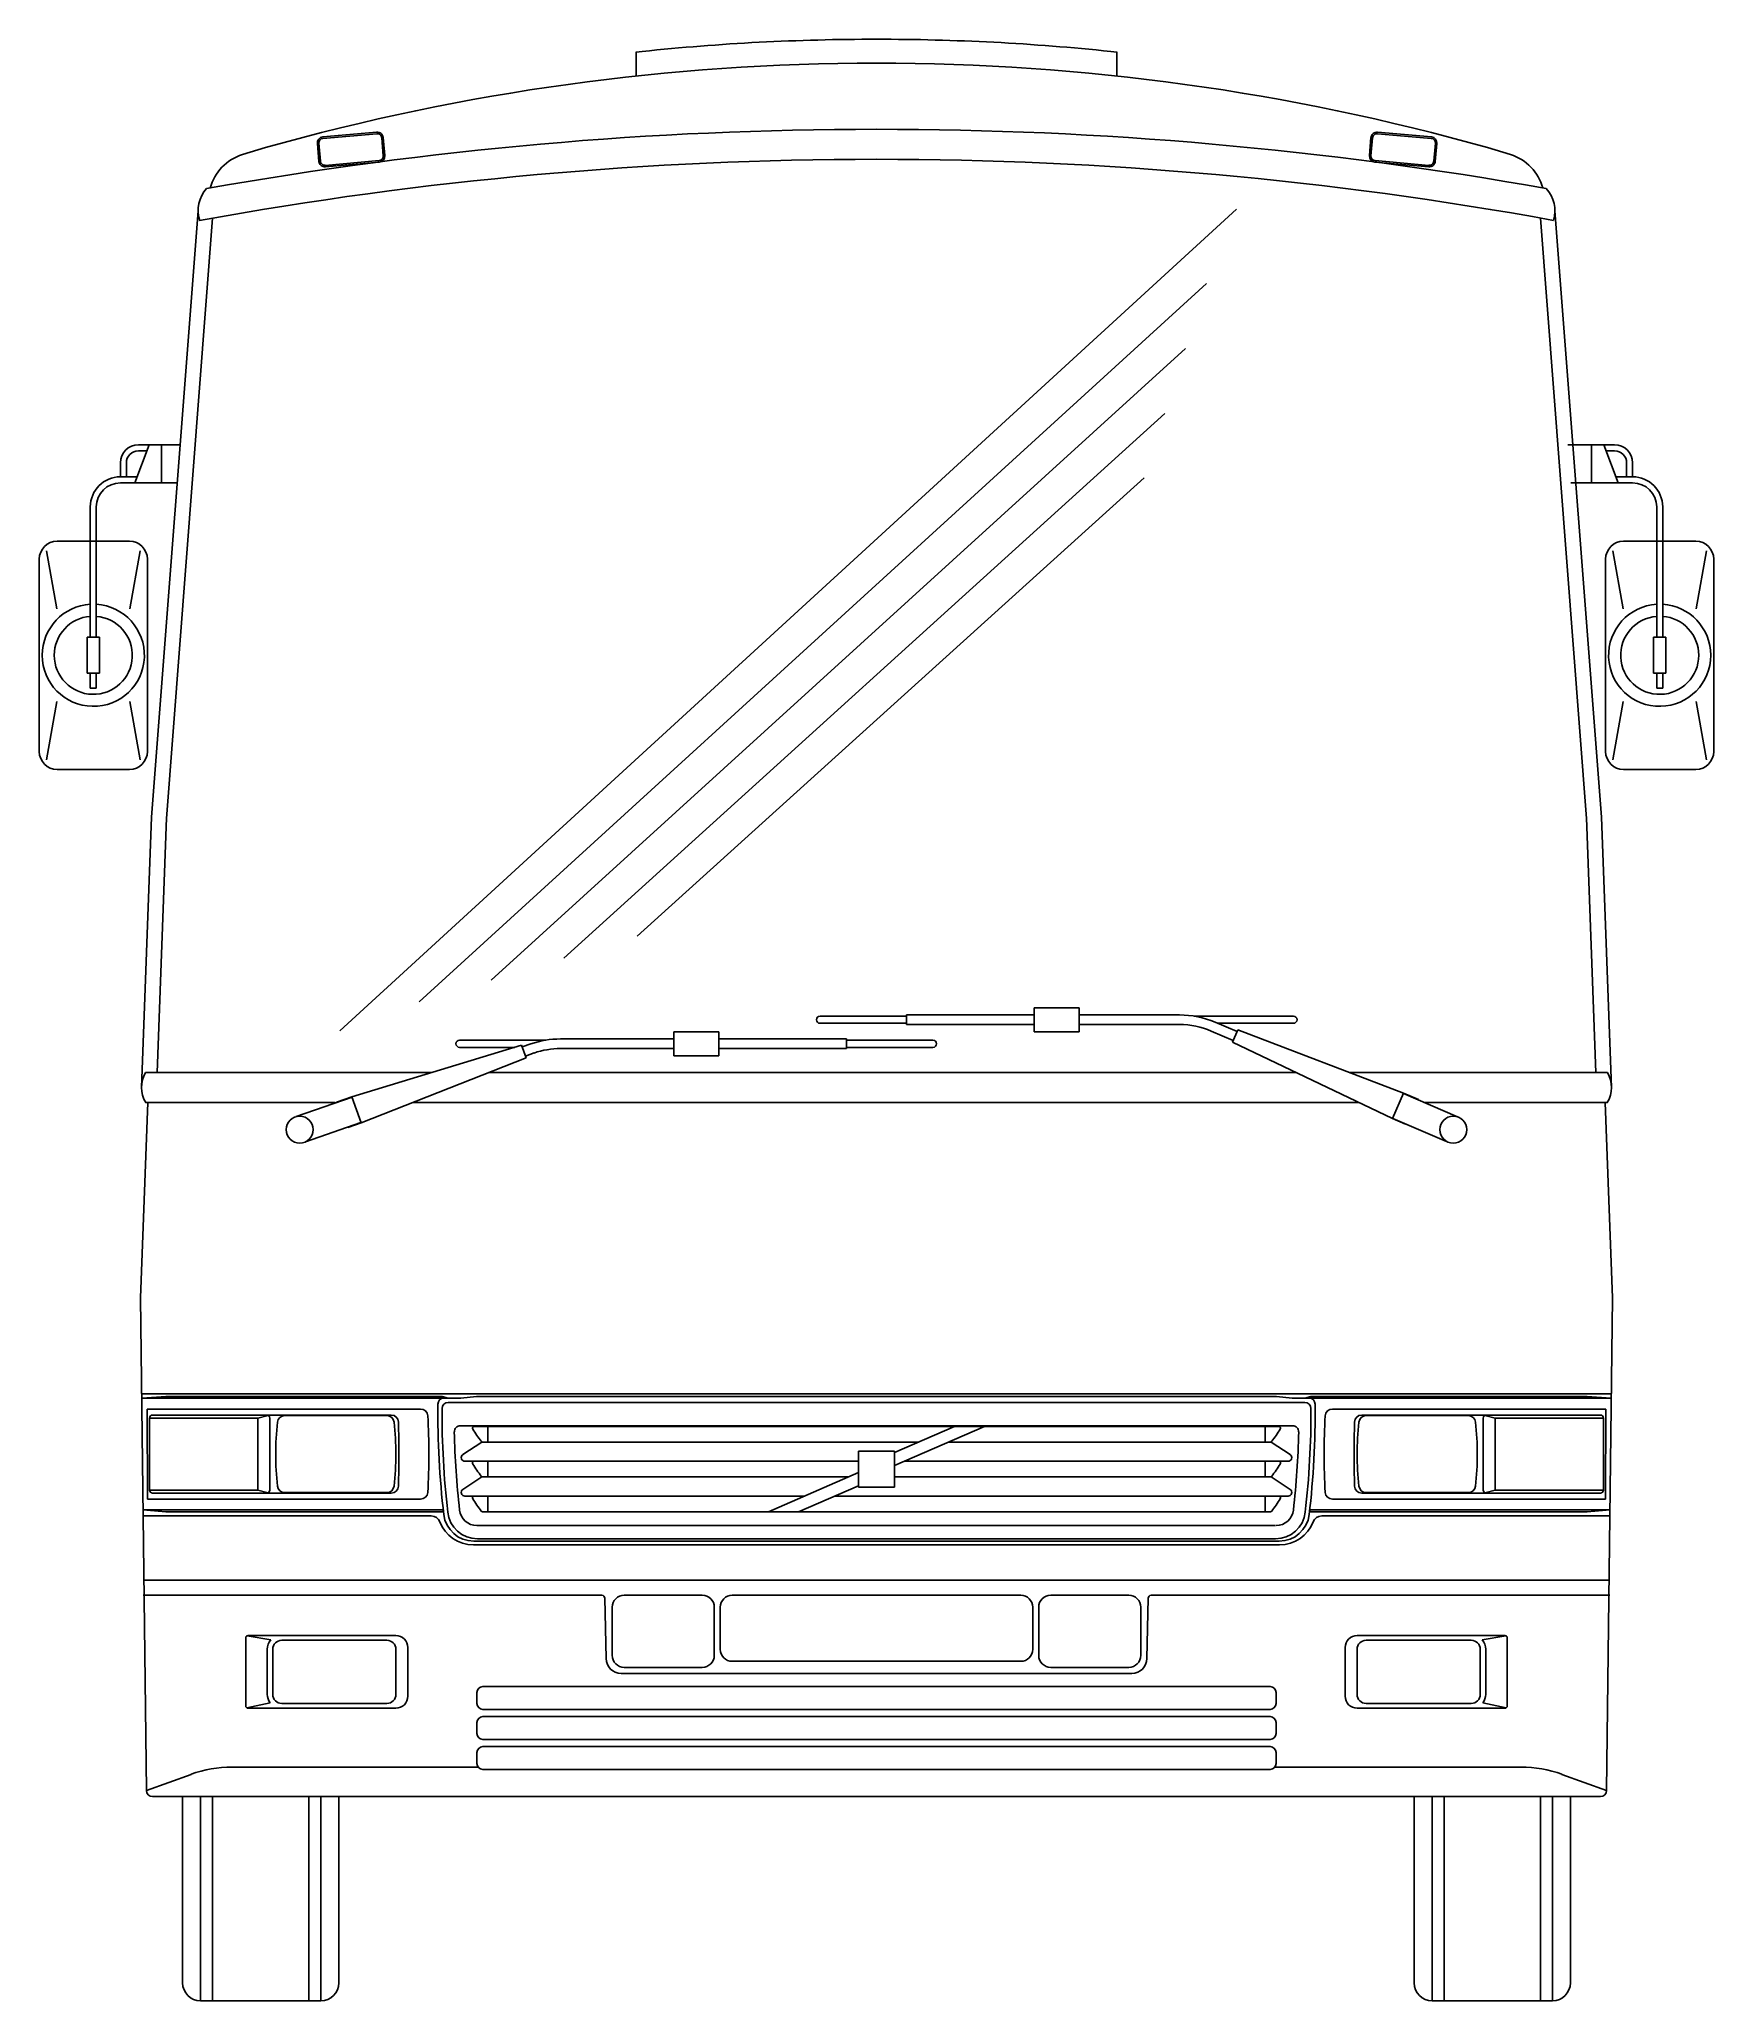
# Model space of a CAD drawing. Extents: x -1.39 to 1.39, y 0 to 3.27.
import ezdxf

# ---------------------------------------------------------------- set-up
doc = ezdxf.new("R2010")
doc.units = 0
doc.header["$MEASUREMENT"] = 0
doc.layers.get('0').update_dxf_attribs({"linetype": 'CONTINUOUS'})

msp = doc.modelspace()

# ---------------------------------------------------------------- linework, layer by layer
for p, q in [((-0.4, 3.2034), (-0.4, 3.2438)), ((0.4, 3.2034), (0.4, 3.2438)), ((-0.832, 3.1102), (-0.9216, 3.1024)), ((-0.8317, 3.1078), (-0.9214, 3.0999)), ((0.8337, 3.1078), (0.9234, 3.0999)), ((0.834, 3.1102), (0.9236, 3.1024)), ((-1.017, 3.0846), (-1.0553, 3.073)), ((-0.9307, 3.0916), (-0.9281, 3.0617)), ((-0.9282, 3.0918), (-0.9256, 3.0619)), ((-0.8236, 3.1009), (-0.821, 3.0711)), ((-0.8211, 3.1012), (-0.8185, 3.0713)), ((0.8231, 3.1012), (0.8205, 3.0713)), ((0.8256, 3.1009), (0.823, 3.0711)), ((0.9302, 3.0918), (0.9276, 3.0619)), ((0.9327, 3.0916), (0.9301, 3.0617)), ((1.017, 3.0846), (1.0553, 3.073)), ((-0.8278, 3.0629), (-0.9175, 3.0551)), ((-0.8276, 3.0604), (-0.9173, 3.0526)), ((0.8296, 3.0604), (0.9193, 3.0526)), ((0.8298, 3.0629), (0.9195, 3.0551)), ((-1.2067, 1.97), (-1.1292, 2.9796)), ((1.2067, 1.97), (1.1292, 2.9796)), ((-1.1818, 1.9681), (-1.1051, 2.9673)), ((1.1818, 1.9681), (1.1051, 2.9673)), ((-1.2107, 2.5899), (-1.2345, 2.5266)), ((-1.2286, 2.5899), (-1.1591, 2.5899)), ((-1.2144, 2.5799), (-1.2286, 2.5799)), ((-1.1902, 2.5899), (-1.1902, 2.5266)), ((1.2286, 2.5899), (1.151, 2.5899)), ((1.1902, 2.5899), (1.1902, 2.5266)), ((1.2107, 2.5899), (1.2345, 2.5266)), ((1.2144, 2.5799), (1.2286, 2.5799)), ((-1.2586, 2.5366), (-1.2586, 2.5599)), ((-1.2486, 2.5366), (-1.2486, 2.5599)), ((1.2486, 2.5366), (1.2486, 2.5599)), ((1.2586, 2.5366), (1.2586, 2.5599)), ((-1.2307, 2.5366), (-1.2586, 2.5366)), ((-1.2586, 2.5266), (-1.164, 2.5266)), ((1.2586, 2.5266), (1.1555, 2.5266)), ((1.2307, 2.5366), (1.2586, 2.5366)), ((-1.3086, 2.4866), (-1.3086, 2.2696)), ((-1.2986, 2.4866), (-1.2986, 2.2696)), ((1.2986, 2.4866), (1.2986, 2.2696)), ((1.3086, 2.4866), (1.3086, 2.2696)), ((-1.2436, 2.4296), (-1.3636, 2.4296)), ((1.2436, 2.4296), (1.3636, 2.4296)), ((-1.3936, 2.3996), (-1.3936, 2.0796)), ((-1.3817, 2.4135), (-1.3646, 2.3167)), ((-1.2256, 2.4135), (-1.2427, 2.3167)), ((-1.2136, 2.3996), (-1.2136, 2.0796)), ((1.2136, 2.3996), (1.2136, 2.0796)), ((1.2256, 2.4135), (1.2427, 2.3167)), ((1.3817, 2.4135), (1.3646, 2.3167)), ((1.3936, 2.3996), (1.3936, 2.0796)), ((-1.2936, 2.2696), (-1.3136, 2.2696)), ((-1.3136, 2.2696), (-1.3136, 2.2096)), ((-1.2936, 2.2696), (-1.2936, 2.2096)), ((1.2936, 2.2696), (1.3136, 2.2696)), ((1.2936, 2.2696), (1.2936, 2.2096)), ((1.3136, 2.2696), (1.3136, 2.2096)), ((-1.2936, 2.2096), (-1.3136, 2.2096)), ((-1.3086, 2.2096), (-1.3086, 2.185)), ((-1.2986, 2.2096), (-1.2986, 2.185)), ((1.2936, 2.2096), (1.3136, 2.2096)), ((1.2986, 2.2096), (1.2986, 2.185)), ((1.3086, 2.2096), (1.3086, 2.185)), ((-1.3817, 2.0657), (-1.3646, 2.1626)), ((-1.2986, 2.185), (-1.3086, 2.185)), ((-1.2256, 2.0657), (-1.2427, 2.1626)), ((1.2256, 2.0657), (1.2427, 2.1626)), ((1.2986, 2.185), (1.3086, 2.185)), ((1.3817, 2.0657), (1.3646, 2.1626)), ((-1.2436, 2.0496), (-1.3636, 2.0496)), ((1.2436, 2.0496), (1.3636, 2.0496)), ((-1.2067, 1.97), (-1.2236, 1.52)), ((-1.1817, 1.9691), (-1.1976, 1.545)), ((1.1817, 1.9691), (1.1976, 1.545)), ((1.2067, 1.97), (1.2236, 1.52)), ((0.05, 1.639), (-0.094, 1.639)), ((0.05, 1.641), (0.05, 1.625)), ((0.2625, 1.641), (0.05, 1.641)), ((0.2625, 1.653), (0.2625, 1.613)), ((0.3375, 1.653), (0.2625, 1.653)), ((0.3375, 1.653), (0.3375, 1.613)), ((0.5044, 1.641), (0.3375, 1.641)), ((0.694, 1.639), (0.5288, 1.639)), ((-0.5259, 1.601), (-0.3375, 1.601)), ((-0.3375, 1.613), (-0.2625, 1.613)), ((-0.3375, 1.613), (-0.3375, 1.573)), ((-0.2625, 1.613), (-0.2625, 1.573)), ((-0.2625, 1.601), (-0.05, 1.601)), ((0.05, 1.627), (-0.094, 1.627)), ((-0.05, 1.601), (-0.05, 1.585)), ((0.2625, 1.625), (0.05, 1.625)), ((0.3375, 1.613), (0.2625, 1.613)), ((0.5044, 1.625), (0.3375, 1.625)), ((0.5573, 1.6141), (0.5939, 1.5984)), ((0.5636, 1.6288), (0.6002, 1.6131)), ((0.694, 1.627), (0.5679, 1.627)), ((0.6014, 1.6159), (0.5927, 1.5957)), ((0.8772, 1.5106), (0.6014, 1.6159)), ((-0.8732, 1.5046), (-0.5907, 1.5905)), ((-0.858, 1.4612), (-0.5834, 1.5697)), ((-0.694, 1.599), (-0.5504, 1.599)), ((-0.694, 1.587), (-0.6021, 1.587)), ((-0.5907, 1.5905), (-0.5834, 1.5697)), ((-0.5897, 1.5876), (-0.5753, 1.5926)), ((-0.5844, 1.5725), (-0.5699, 1.5776)), ((-0.5259, 1.585), (-0.3375, 1.585)), ((-0.3375, 1.573), (-0.2625, 1.573)), ((-0.2625, 1.585), (-0.05, 1.585)), ((-0.05, 1.599), (0.094, 1.599)), ((-0.05, 1.587), (0.094, 1.587)), ((0.859, 1.4683), (0.5927, 1.5957)), ((-1.2167, 1.545), (-0.7403, 1.545)), ((-0.6459, 1.545), (0.6986, 1.545)), ((0.787, 1.545), (1.2167, 1.545)), ((-0.9657, 1.4718), (-0.873, 1.5042)), ((-0.8986, 1.4958), (-0.8732, 1.5046)), ((-0.8732, 1.5046), (-0.858, 1.4612)), ((0.8772, 1.5106), (0.859, 1.4683)), ((0.9672, 1.4714), (0.877, 1.5101)), ((0.9019, 1.5), (0.8772, 1.5106)), ((-1.2128, 1.495), (-1.225, 1.17)), ((-1.2165, 1.495), (-0.9008, 1.495)), ((-0.7725, 1.495), (0.8032, 1.495)), ((0.9122, 1.495), (1.2165, 1.495)), ((1.225, 1.17), (1.2128, 1.495)), ((-0.9504, 1.4295), (-0.8582, 1.4617)), ((-0.88, 1.4536), (-0.858, 1.4612)), ((0.8804, 1.4591), (0.859, 1.4683)), ((0.949, 1.4303), (0.8592, 1.4688)), ((-1.225, 1.17), (-1.2151, 0.3499)), ((1.225, 1.17), (1.2151, 0.3499)), ((1.2222, 1.01), (-1.2222, 1.01)), ((-1.183, 1.006), (-1.2222, 1.003)), ((-0.7201, 1.003), (-1.2222, 1.003)), ((-0.7589, 0.985), (-1.2141, 0.985)), ((-1.2141, 0.985), (-1.2135, 0.835)), ((-0.723, 1.006), (-1.183, 1.006)), ((-0.723, 1.006), (-0.713, 1.003)), ((-0.7201, 1.003), (-0.692, 1.003)), ((-0.7131, 0.996), (0.7131, 0.996)), ((-0.692, 1.003), (-0.666, 1.006)), ((-0.666, 1.006), (0.666, 1.006)), ((0.692, 1.003), (0.666, 1.006)), ((0.7201, 1.003), (0.692, 1.003)), ((0.723, 1.006), (0.713, 1.003)), ((0.7201, 1.003), (1.2222, 1.003)), ((0.723, 1.006), (1.183, 1.006)), ((0.7589, 0.985), (1.2141, 0.985)), ((1.183, 1.006), (1.2222, 1.003)), ((1.2141, 0.985), (1.2135, 0.835)), ((-1.03, 0.97), (-1.21, 0.97)), ((-1.21, 0.97), (-1.21, 0.85)), ((-1.015, 0.975), (-1.205, 0.975)), ((-1.0126, 0.9744), (-1.03, 0.97)), ((-1.03, 0.97), (-1.03, 0.85)), ((-0.8077, 0.975), (-1.015, 0.975)), ((-1.01, 0.97), (-1.01, 0.85)), ((-0.8149, 0.974), (-0.9851, 0.974)), ((-0.6927, 0.957), (0.6927, 0.957)), ((-0.6696, 0.956), (0.6696, 0.956)), ((-0.647, 0.956), (-0.647, 0.93)), ((0.1298, 0.956), (0.03, 0.9127)), ((0.18, 0.956), (0.03, 0.8909)), ((0.647, 0.956), (0.647, 0.93)), ((0.647, 0.956), (0.647, 0.93)), ((0.8077, 0.975), (1.015, 0.975)), ((0.8149, 0.974), (0.9851, 0.974)), ((1.01, 0.97), (1.01, 0.85)), ((1.0126, 0.9744), (1.03, 0.97)), ((1.015, 0.975), (1.205, 0.975)), ((1.03, 0.97), (1.21, 0.97)), ((1.03, 0.97), (1.03, 0.85)), ((1.21, 0.97), (1.21, 0.85)), ((-0.6885, 0.909), (-0.657, 0.93)), ((-0.657, 0.93), (0.0698, 0.93)), ((-0.03, 0.915), (-0.03, 0.855)), ((-0.03, 0.915), (0.03, 0.915)), ((0.03, 0.915), (0.03, 0.855)), ((0.1201, 0.93), (0.657, 0.93)), ((0.6885, 0.909), (0.657, 0.93)), ((-0.6852, 0.898), (-0.03, 0.898)), ((-0.647, 0.898), (-0.647, 0.872)), ((0.0463, 0.898), (0.6852, 0.898)), ((0.647, 0.898), (0.647, 0.872)), ((0.647, 0.898), (0.647, 0.872)), ((-1.0303, 0.85), (-1.21, 0.85)), ((-1.03, 0.85), (-1.0126, 0.8456)), ((-0.6885, 0.851), (-0.657, 0.872)), ((-0.657, 0.872), (-0.0463, 0.872)), ((-0.18, 0.814), (-0.03, 0.8791)), ((-0.1298, 0.814), (-0.03, 0.8573)), ((-0.03, 0.855), (0.03, 0.855)), ((0.03, 0.872), (0.657, 0.872)), ((0.6885, 0.851), (0.657, 0.872)), ((1.03, 0.85), (1.0126, 0.8456)), ((1.0303, 0.85), (1.21, 0.85)), ((-0.7211, 0.817), (-1.2214, 0.817)), ((-1.183, 0.814), (-1.2214, 0.817)), ((-0.7589, 0.835), (-1.2135, 0.835)), ((-1.015, 0.845), (-1.205, 0.845)), ((-0.8077, 0.845), (-1.015, 0.845)), ((-0.8149, 0.846), (-0.9851, 0.846)), ((-0.6852, 0.84), (-0.1201, 0.84)), ((-0.647, 0.84), (-0.647, 0.814)), ((-0.0698, 0.84), (0.6852, 0.84)), ((0.647, 0.84), (0.647, 0.814)), ((0.647, 0.84), (0.647, 0.814)), ((0.7211, 0.817), (1.2214, 0.817)), ((0.7589, 0.835), (1.2135, 0.835)), ((0.8077, 0.845), (1.015, 0.845)), ((0.8149, 0.846), (0.9851, 0.846)), ((1.015, 0.845), (1.205, 0.845)), ((1.183, 0.814), (1.2214, 0.817)), ((-0.741, 0.807), (-1.2214, 0.807)), ((-0.723, 0.814), (-1.183, 0.814)), ((-0.723, 0.814), (-0.7208, 0.8147)), ((-0.6651, 0.791), (0.664, 0.791)), ((-0.6556, 0.814), (0.6556, 0.814)), ((0.723, 0.814), (0.7208, 0.8147)), ((0.723, 0.814), (1.183, 0.814)), ((1.2214, 0.807), (0.741, 0.807)), ((-0.671, 0.759), (0.671, 0.759)), ((-0.6705, 0.765), (0.6705, 0.765)), ((-0.664, 0.769), (0.664, 0.769)), ((-1.2209, 0.7), (1.2209, 0.7)), ((-1.2208, 0.675), (-0.4571, 0.675)), ((-0.4521, 0.6701), (-0.4501, 0.5696)), ((-0.44, 0.655), (-0.44, 0.575)), ((-0.42, 0.675), (-0.29, 0.675)), ((-0.27, 0.655), (-0.27, 0.575)), ((-0.26, 0.655), (-0.26, 0.585)), ((-0.24, 0.675), (0.24, 0.675)), ((0.26, 0.655), (0.26, 0.585)), ((0.27, 0.655), (0.27, 0.575)), ((0.29, 0.675), (0.42, 0.675)), ((0.44, 0.655), (0.44, 0.575)), ((0.4521, 0.6701), (0.4501, 0.5696)), ((0.4571, 0.675), (1.2208, 0.675)), ((-1.05, 0.604), (-1.05, 0.491)), ((-1.0477, 0.6076), (-1.0083, 0.6006)), ((-1.046, 0.608), (-0.8, 0.608)), ((-0.99, 0.6), (-0.815, 0.6)), ((-0.78, 0.588), (-0.78, 0.507)), ((0.78, 0.588), (0.78, 0.507)), ((1.046, 0.608), (0.8, 0.608)), ((0.99, 0.6), (0.815, 0.6)), ((1.0477, 0.6076), (1.0083, 0.6006)), ((1.05, 0.604), (1.05, 0.491)), ((-1.014, 0.585), (-1.014, 0.51)), ((-1.005, 0.585), (-1.005, 0.51)), ((-0.8, 0.585), (-0.8, 0.51)), ((-0.24, 0.565), (0.24, 0.565)), ((0.8, 0.585), (0.8, 0.51)), ((1.005, 0.585), (1.005, 0.51)), ((1.014, 0.585), (1.014, 0.51)), ((-0.655, 0.523), (0.655, 0.523)), ((-0.4251, 0.545), (0.4251, 0.545)), ((-0.42, 0.555), (-0.29, 0.555)), ((0.29, 0.555), (0.42, 0.555)), ((-1.0479, 0.4875), (-1.0095, 0.496)), ((-0.99, 0.495), (-0.815, 0.495)), ((-0.665, 0.513), (-0.665, 0.495)), ((0.665, 0.513), (0.665, 0.495)), ((0.99, 0.495), (0.815, 0.495)), ((1.0479, 0.4875), (1.0095, 0.496)), ((-1.046, 0.487), (-0.8, 0.487)), ((-0.665, 0.463), (-0.665, 0.445)), ((-0.655, 0.485), (0.655, 0.485)), ((-0.655, 0.473), (0.655, 0.473)), ((0.665, 0.463), (0.665, 0.445)), ((1.046, 0.487), (0.8, 0.487)), ((-0.655, 0.435), (0.655, 0.435)), ((-0.665, 0.413), (-0.665, 0.395)), ((-0.655, 0.423), (0.655, 0.423)), ((0.665, 0.413), (0.665, 0.395)), ((-1.2151, 0.35), (-1.141, 0.3769)), ((-1.0726, 0.389), (-0.663, 0.389)), ((-0.655, 0.385), (0.655, 0.385)), ((0.663, 0.389), (1.0726, 0.389)), ((1.2151, 0.35), (1.141, 0.3769)), ((-1.2051, 0.34), (1.2051, 0.34)), ((-1.155, 0.34), (-1.155, 0.03)), ((-1.125, 0.34), (-1.125, 0)), ((-1.105, 0.34), (-1.105, 0)), ((-0.945, 0.34), (-0.945, 0)), ((-0.925, 0.34), (-0.925, 0)), ((-0.895, 0.34), (-0.895, 0.03)), ((0.895, 0.34), (0.895, 0.03)), ((0.925, 0.34), (0.925, 0)), ((0.945, 0.34), (0.945, 0)), ((1.105, 0.34), (1.105, 0)), ((1.125, 0.34), (1.125, 0)), ((1.155, 0.34), (1.155, 0.03))]:
    msp.add_line(p, q)
for points in [[(-0.8932, 1.6146), (0.5995, 2.9823)], [(-0.7612, 1.6627), (0.5492, 2.8586)], [(-0.6414, 1.6989), (0.5144, 2.75)], [(-0.5206, 1.7353), (0.4799, 2.6421)], [(-0.3985, 1.7721), (0.4456, 2.5348)], [(-1.125, 0), (-0.945, 0), (-0.925, 0)], [(0.925, 0), (1.125, 0)]]:
    msp.add_lwpolyline(points)
for points in [[(0, 3.265, 0), (-0.0123, 3.265, 0), (-0.0244, 3.2649, 0), (-0.0365, 3.2648, 0), (-0.049, 3.2647, 0), (-0.0608, 3.2645, 0), (-0.0734, 3.2643, 0), (-0.0855, 3.264, 0), (-0.0975, 3.2637, 0), (-0.1099, 3.2634, 0), (-0.1223, 3.263, 0), (-0.1342, 3.2626, 0), (-0.1466, 3.2621, 0), (-0.1589, 3.2616, 0), (-0.1709, 3.2611, 0), (-0.183, 3.2606, 0), (-0.1953, 3.2599, 0), (-0.2075, 3.2593, 0), (-0.2198, 3.2586, 0), (-0.232, 3.2578, 0), (-0.2442, 3.2571, 0), (-0.2561, 3.2563, 0), (-0.2687, 3.2554, 0), (-0.2806, 3.2545, 0), (-0.2929, 3.2536, 0), (-0.3051, 3.2526, 0), (-0.317, 3.2516, 0), (-0.3294, 3.2505, 0), (-0.3415, 3.2495, 0), (-0.3535, 3.2484, 0), (-0.3658, 3.2472, 0), (-0.3781, 3.2459, 0), (-0.3899, 3.2447, 0), (-0.4, 3.2437, 0)], [(0, 3.265, 0), (0.0123, 3.265, 0), (0.0244, 3.2649, 0), (0.0365, 3.2648, 0), (0.049, 3.2647, 0), (0.0608, 3.2645, 0), (0.0734, 3.2643, 0), (0.0855, 3.264, 0), (0.0975, 3.2637, 0), (0.1099, 3.2634, 0), (0.1223, 3.263, 0), (0.1342, 3.2626, 0), (0.1466, 3.2621, 0), (0.1589, 3.2616, 0), (0.1709, 3.2611, 0), (0.183, 3.2606, 0), (0.1953, 3.2599, 0), (0.2075, 3.2593, 0), (0.2198, 3.2586, 0), (0.232, 3.2578, 0), (0.2442, 3.2571, 0), (0.2561, 3.2563, 0), (0.2687, 3.2554, 0), (0.2806, 3.2545, 0), (0.2929, 3.2536, 0), (0.3051, 3.2526, 0), (0.317, 3.2516, 0), (0.3294, 3.2505, 0), (0.3415, 3.2495, 0), (0.3535, 3.2484, 0), (0.3658, 3.2472, 0), (0.3781, 3.2459, 0), (0.3899, 3.2447, 0), (0.4, 3.2437, 0)]]:
    msp.add_polyline3d(points)
for centre in [(-0.96, 1.45), (0.96, 1.45)]:
    msp.add_circle(centre, 0.0225)
for centre, radius, start, end in [((0, -0.5248), 3.75, 90, 105.7357), ((0, -0.5248), 3.75, 74.2643, 90), ((0.0003, -3.2291), 6.3442, 79.88219, 100.12521), ((-0.9207, 3.0924), 0.01, 95.0066, 184.9842), ((-0.8311, 3.1003), 0.01, 4.9859, 94.9985), ((-0.8311, 3.1003), 0.0075, 4.9859, 94.9985), ((0.8331, 3.1003), 0.01, 85.0015, 175.0141), ((0.8331, 3.1003), 0.0075, 85.0015, 175.0141), ((0.9228, 3.0924), 0.01, 355.0158, 84.9934), ((-1.032, 2.9964), 0.08, 106.9197, 164.8501), ((-0.9207, 3.0924), 0.0075, 95.0066, 184.9842), ((-0.8285, 3.0704), 0.0075, 275.0046, 4.9878), ((-0.8285, 3.0704), 0.01, 275.0046, 4.9878), ((0.8305, 3.0704), 0.01, 175.0122, 264.9954), ((0.8305, 3.0704), 0.0075, 175.0122, 264.9954), ((0.9228, 3.0924), 0.0075, 355.0158, 84.9934), ((1.032, 2.9964), 0.08, 15.2441, 73.0803), ((0.0003, -3.2291), 6.2942, 79.69184, 100.31398), ((-0.9181, 3.0626), 0.01, 184.986, 274.9979), ((-0.9181, 3.0626), 0.0075, 184.986, 274.9979), ((0.9201, 3.0626), 0.01, 265.0021, 355.014), ((0.9201, 3.0626), 0.0075, 265.0021, 355.014), ((-1.0757, 2.98), 0.0535, 137.2057, 198.001), ((1.0757, 2.98), 0.0535, 342.1335, 42.9997), ((-1.2286, 2.5599), 0.03, 90, 180), ((-1.2286, 2.5599), 0.02, 90, 180), ((1.2286, 2.5599), 0.03, 0, 90), ((1.2286, 2.5599), 0.02, 0, 90), ((-1.2586, 2.4866), 0.05, 90, 180), ((-1.2586, 2.4866), 0.04, 90, 180), ((1.2586, 2.4866), 0.05, 0, 90), ((1.2586, 2.4866), 0.04, 0, 90), ((-1.3636, 2.3996), 0.03, 90, 180), ((-1.2436, 2.3996), 0.03, 0, 90), ((1.2436, 2.3996), 0.03, 90, 180), ((1.3636, 2.3996), 0.03, 0, 90), ((-1.3036, 2.2396), 0.085, 93.3723, 180), ((-1.3036, 2.2396), 0.085, 180, 86.6277), ((1.3036, 2.2396), 0.085, 93.3723, 0), ((1.3036, 2.2396), 0.085, 0, 86.6277), ((-1.3036, 2.2396), 0.065, 94.4117, 180), ((-1.3036, 2.2396), 0.065, 180, 85.5883), ((1.3036, 2.2396), 0.065, 94.4117, 0), ((1.3036, 2.2396), 0.065, 0, 85.5883), ((-1.3636, 2.0796), 0.03, 180, 270), ((-1.2436, 2.0796), 0.03, 270, 0), ((1.2436, 2.0796), 0.03, 180, 270), ((1.3636, 2.0796), 0.03, 270, 0), ((-0.094, 1.633), 0.006, 90, 270), ((0.5044, 1.491), 0.15, 66.7723, 90), ((0.694, 1.633), 0.006, 270, 90), ((-0.5259, 1.451), 0.15, 90, 109.2267), ((0.5044, 1.491), 0.134, 66.7719, 90), ((-0.694, 1.593), 0.006, 90, 270), ((-0.5259, 1.451), 0.134, 90, 109.2267), ((0.094, 1.593), 0.006, 270, 90), ((-1.1754, 1.5202), 0.0481, 148.9582, 211.5293), ((1.1754, 1.5202), 0.0481, 328.4707, 31.0418), ((-0.7589, 0.973), 0.012, 3.5062, 90), ((0.7698, 0.9817), 1.5, 179.5641, 186.6002), ((-0.7201, 0.993), 0.01, 90, 179.5636), ((0.7698, 0.9817), 1.493, 179.8324, 186.4725), ((-0.7131, 0.986), 0.01, 90, 179.8322), ((0.7131, 0.986), 0.01, 0.1678, 90), ((-0.7698, 0.9817), 1.493, 353.5275, 0.1676), ((0.7201, 0.993), 0.01, 0.4364, 90), ((-0.7698, 0.9817), 1.5, 353.3998, 0.4359), ((0.7589, 0.973), 0.012, 90, 176.4938), ((-1.205, 0.97), 0.005, 90, 180), ((-1.015, 0.97), 0.005, 0, 90), ((-0.5215, 0.91), 0.4785, 173.6001, 186.3999), ((-0.9851, 0.962), 0.012, 90.0005, 173.6001), ((-0.8149, 0.962), 0.012, 6.3999, 89.9995), ((-0.8077, 0.963), 0.012, 1.3835, 89.9995), ((-1.2785, 0.91), 0.4785, 353.6001, 6.3999), ((-3.0011, 0.91), 2.2061, 358.6158, 1.3842), ((-1.787, 0.91), 1.042, 356.4933, 3.5067), ((-0.6927, 0.947), 0.01, 90, 181.357), ((-0.6696, 0.953), 0.003, 89.9991, 212.1234), ((-0.4749, 1.0753), 0.2329, 212.1241, 218.2243), ((0.4749, 1.0753), 0.2329, 321.7757, 327.8759), ((0.6696, 0.953), 0.003, 327.8766, 90.0009), ((0.6927, 0.947), 0.01, 358.643, 90), ((1.787, 0.91), 1.042, 176.4933, 183.5067), ((3.0011, 0.91), 2.2061, 178.6158, 181.3842), ((0.8077, 0.963), 0.012, 90.0005, 178.6165), ((1.2785, 0.91), 0.4785, 173.6001, 186.3999), ((0.8149, 0.962), 0.012, 90.0005, 173.5979), ((0.9851, 0.962), 0.012, 6.4003, 89.9995), ((0.5215, 0.91), 0.4785, 353.6001, 6.3999), ((1.015, 0.97), 0.005, 90, 180), ((1.205, 0.97), 0.005, 0, 90), ((0.7698, 0.9817), 1.473, 181.3577, 186.428), ((-0.6556, 0.933), 0.003, 218.2241, 269.9991), ((0.6556, 0.933), 0.003, 270.0009, 321.7759), ((-0.7698, 0.9817), 1.473, 353.572, 358.6423), ((-0.6852, 0.904), 0.006, 123.6901, 270.0006), ((-0.6696, 0.895), 0.003, 89.9991, 212.1234), ((-0.4749, 1.0173), 0.2329, 212.1241, 218.2243), ((0.4749, 1.0173), 0.2329, 321.7757, 327.8759), ((0.6696, 0.895), 0.003, 327.8766, 90.0009), ((0.6852, 0.904), 0.006, 269.9994, 56.3099), ((-1.205, 0.85), 0.005, 180, 270), ((-1.015, 0.85), 0.005, 270, 0), ((-0.9851, 0.858), 0.012, 186.4013, 270.0005), ((-0.8149, 0.858), 0.012, 269.9996, 353.5992), ((-0.8077, 0.857), 0.012, 269.9995, 358.6166), ((-0.6852, 0.846), 0.006, 123.6901, 270.0006), ((-0.6556, 0.875), 0.003, 218.2241, 269.9991), ((0.6556, 0.875), 0.003, 270.0009, 321.7759), ((0.6852, 0.846), 0.006, 269.9994, 56.3099), ((0.8077, 0.857), 0.012, 181.3834, 270.0005), ((0.8149, 0.858), 0.012, 186.4003, 270.0005), ((0.9851, 0.858), 0.012, 269.9996, 353.5986), ((1.015, 0.85), 0.005, 180, 270), ((1.205, 0.85), 0.005, 270, 0), ((-0.7589, 0.847), 0.012, 270, 356.4937), ((-0.6651, 0.82), 0.029, 186.4278, 270), ((-0.6696, 0.837), 0.003, 89.9991, 212.1234), ((-0.4749, 0.9593), 0.2329, 212.1241, 218.2243), ((0.4749, 0.9593), 0.2329, 321.7757, 327.8759), ((0.6651, 0.82), 0.029, 270, 353.5722), ((0.6696, 0.837), 0.003, 327.8766, 90.0009), ((0.7589, 0.847), 0.012, 183.5063, 270), ((-0.741, 0.792), 0.015, 21.0997, 90), ((-0.671, 0.819), 0.06, 201.1003, 270), ((-0.6705, 0.815), 0.05, 186.6003, 270), ((-0.664, 0.819), 0.05, 186.4724, 270), ((-0.6556, 0.817), 0.003, 218.2241, 269.9991), ((0.6556, 0.817), 0.003, 270.0009, 321.7759), ((0.664, 0.819), 0.05, 270, 353.5276), ((0.664, 0.819), 0.05, 270, 353.5276), ((0.6705, 0.815), 0.05, 270, 353.3997), ((0.671, 0.819), 0.06, 270, 338.8997), ((0.741, 0.792), 0.015, 90, 158.9003), ((-0.4571, 0.67), 0.005, 0.9988, 90), ((-0.42, 0.655), 0.02, 90, 180), ((-0.29, 0.655), 0.02, 0, 90), ((-0.24, 0.655), 0.02, 90, 180), ((0.24, 0.655), 0.02, 0, 90), ((0.29, 0.655), 0.02, 90, 180), ((0.42, 0.655), 0.02, 0, 90), ((0.4571, 0.67), 0.005, 90, 179.0012), ((-1.046, 0.604), 0.004, 90, 180), ((-0.99, 0.585), 0.024, 139.5241, 180), ((-0.99, 0.585), 0.015, 90, 180), ((-0.815, 0.585), 0.015, 0, 90), ((-0.8, 0.588), 0.02, 0, 90), ((0.8, 0.588), 0.02, 90, 180), ((0.815, 0.585), 0.015, 90, 180), ((0.99, 0.585), 0.015, 0, 90), ((0.99, 0.585), 0.024, 0, 40.4759), ((1.046, 0.604), 0.004, 0, 90), ((-0.4251, 0.57), 0.025, 180.9998, 269.9993), ((-0.42, 0.575), 0.02, 180, 270), ((-0.29, 0.575), 0.02, 270, 0), ((-0.24, 0.585), 0.02, 180, 270), ((0.24, 0.585), 0.02, 270, 0), ((0.29, 0.575), 0.02, 180, 270), ((0.42, 0.575), 0.02, 270, 0), ((0.4251, 0.57), 0.025, 269.9989, 359.0006), ((-0.655, 0.513), 0.01, 90, 180), ((0.655, 0.513), 0.01, 0, 90), ((-1.046, 0.491), 0.004, 180, 270), ((-0.99, 0.51), 0.024, 180, 215.6818), ((-0.99, 0.51), 0.015, 180, 270), ((-0.815, 0.51), 0.015, 270, 0), ((-0.8, 0.507), 0.02, 270, 0), ((-0.655, 0.495), 0.01, 180, 270), ((0.655, 0.495), 0.01, 270, 0), ((0.8, 0.507), 0.02, 180, 270), ((0.815, 0.51), 0.015, 180, 270), ((0.99, 0.51), 0.015, 270, 0), ((0.99, 0.51), 0.024, 324.3182, 0), ((1.046, 0.491), 0.004, 270, 0), ((-0.655, 0.463), 0.01, 90, 180), ((0.655, 0.463), 0.01, 0, 90), ((-0.655, 0.445), 0.01, 180, 270), ((0.655, 0.445), 0.01, 270, 0), ((-0.655, 0.413), 0.01, 90, 180), ((-0.655, 0.395), 0.01, 180, 270), ((0.655, 0.413), 0.01, 0, 90), ((0.655, 0.395), 0.01, 270, 0), ((-1.0726, 0.189), 0.2, 90, 109.9998), ((1.0726, 0.189), 0.2, 70, 90), ((-1.2051, 0.35), 0.01, 180, 269.3118), ((1.2051, 0.35), 0.01, 270.6882, 0), ((-1.125, 0.03), 0.03, 180, 270), ((-0.925, 0.03), 0.03, 270, 0), ((0.925, 0.03), 0.03, 180, 270), ((1.125, 0.03), 0.03, 270, 0)]:
    msp.add_arc(centre, radius, start, end)

doc.saveas('drawing.dxf')
